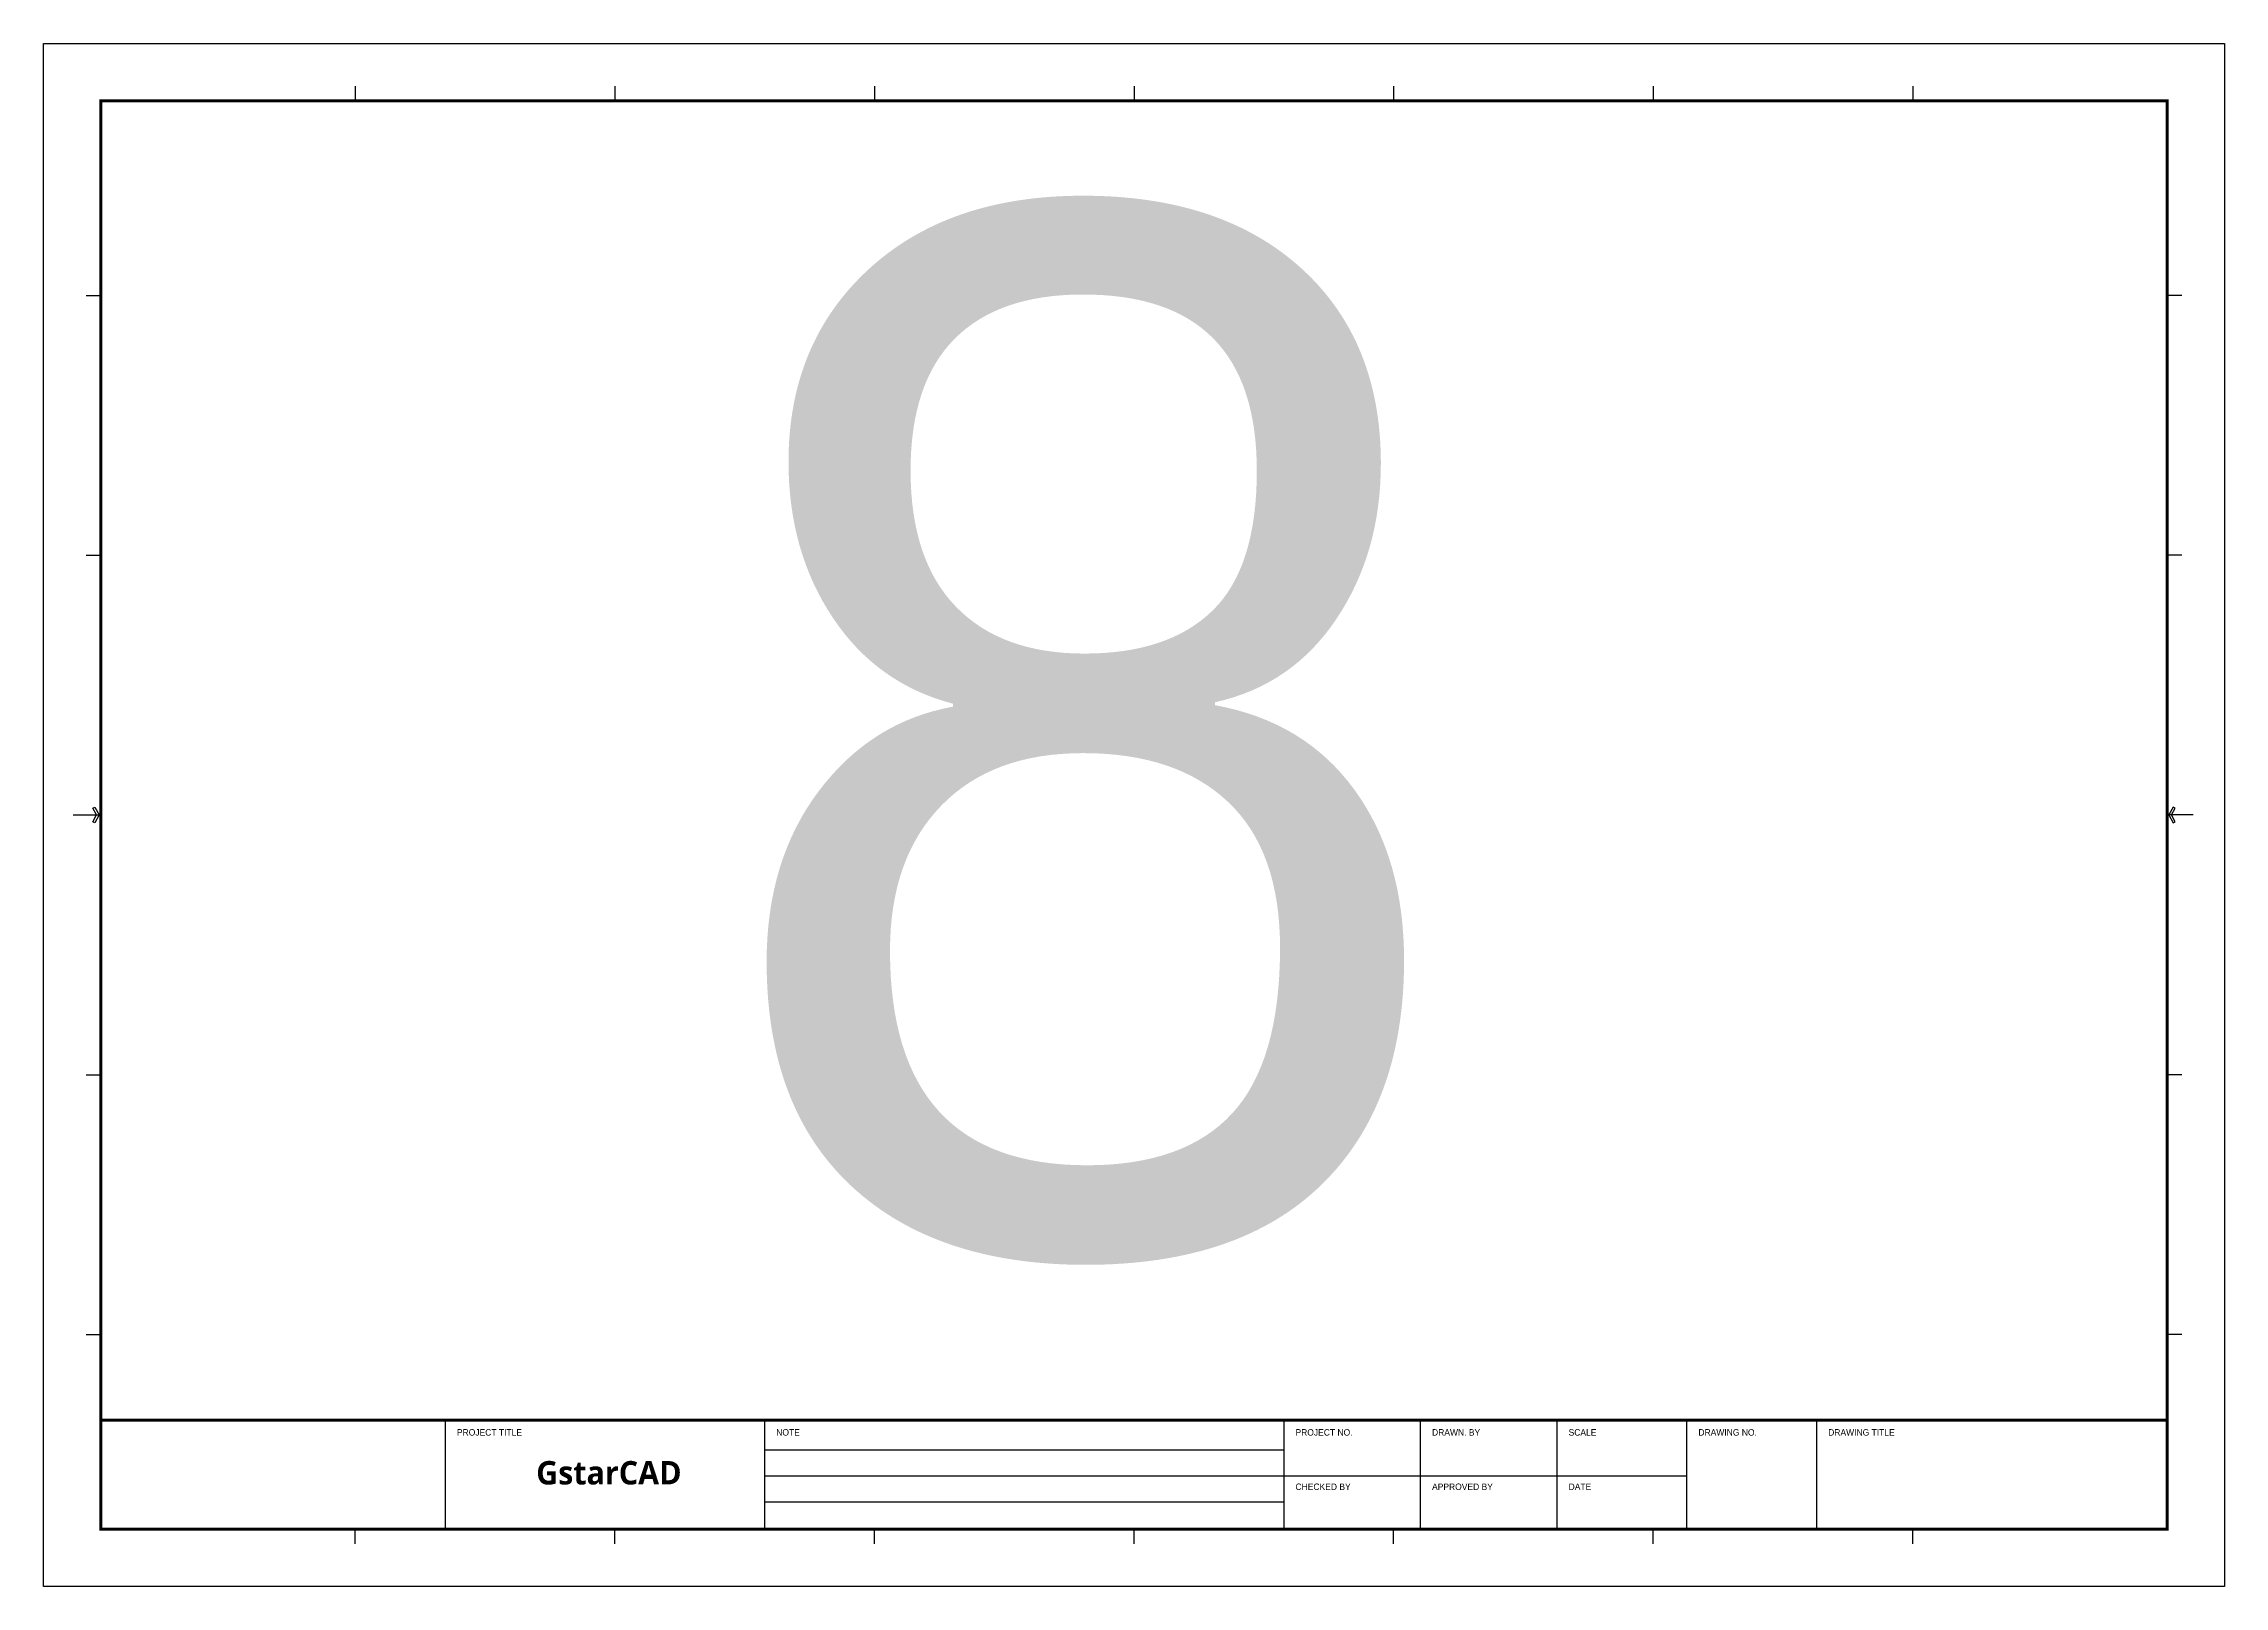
# Model space of a CAD drawing. Header units: millimetres. Extents: x 0 to 253659, y 0 to 59400.
# Drawn here: x 126000 to 168000, y 0 to 29700 of the extents above; entities that cross this region are included whole.
import ezdxf

# ---------------------------------------------------------------- set-up
doc = ezdxf.new("R2010")
doc.units = ezdxf.units.MM
doc.header["$LTSCALE"] = 200
doc.header["$MEASUREMENT"] = 0
doc.layers.get('0').update_dxf_attribs({"linetype": 'CONTINUOUS'})
for name, color, linetype in [('1', 1, 'CONTINUOUS'), ('9', 9, 'CONTINUOUS'), ('A-벽', 7, 'CONTINUOUS'), ('SHEET', 7, 'CONTINUOUS')]:
    doc.layers.add(name, color=color, linetype=linetype)
doc.layers.add('6', color=7, linetype='CONTINUOUS', true_color=0xff99ff)
doc.styles.add('HDH', font='helved', dxfattribs={"bigfont": 'hd'})
doc.styles.get("Standard").update_dxf_attribs({"font": ''})
doc.styles.get('Standard').set_extended_font_data('Gulim')

# ---------------------------------------------------------------- blocks, each defined once
blk = doc.blocks.new('Form')
for p, q in [((6000, 28880), (6000, 28630)), ((11000, 28880), (11000, 28630)), ((16000, 28880), (16000, 28630)), ((21000, 28880), (21000, 28630)), ((26000, 28880), (26000, 28630)), ((31000, 28880), (31000, 28630)), ((36000, 28880), (36000, 28630)), ((820, 24850), (1070, 24850)), ((41180, 24850), (40930, 24850)), ((820, 19850), (1070, 19850)), ((41180, 19850), (40930, 19850)), ((570, 14850), (1070, 14850)), ((41400, 14850), (40930, 14850)), ((820, 9850), (1070, 9850)), ((41180, 9850), (40930, 9850)), ((820, 4850), (1070, 4850)), ((41180, 4850), (40930, 4850)), ((6000, 820), (6000, 1070)), ((11000, 820), (11000, 1070)), ((16000, 820), (16000, 1070)), ((21000, 820), (21000, 1070)), ((26000, 820), (26000, 1070)), ((31000, 820), (31000, 1070)), ((36000, 820), (36000, 1070))]:
    blk.add_line(p, q)
for points in [[(0, 0), (0, 29700), (42000, 29700), (42000, 0)], [(984, 14700), (947, 14721), (1021, 14850), (947, 14979), (984, 15000), (1070, 14850)], [(41016, 14700), (41053, 14721), (40979, 14850), (41053, 14979), (41016, 15000), (40930, 14850)]]:
    blk.add_lwpolyline(points, close=True)
at = {"layer": '6', "color": 3, "const_width": 60}
blk.add_lwpolyline([(1100, 3200), (40900, 3200)], dxfattribs=at)
at = {"layer": 'SHEET', "color": 3}
for p, q in [((7740, 1130), (7740, 3180)), ((13890, 1130), (13890, 3180)), ((23890, 1130), (23890, 3180)), ((26520, 1130), (26520, 3180)), ((29150, 1130), (29150, 3180)), ((31650, 1130), (31650, 3180)), ((34150, 1130), (34150, 3180))]:
    blk.add_line(p, q, dxfattribs=at)
at = {"layer": 'SHEET'}
for p, q in [((13890, 2630), (23890, 2630)), ((13890, 2130), (23890, 2130)), ((23890, 2130), (31650, 2130)), ((13890, 1630), (23890, 1630))]:
    blk.add_line(p, q, dxfattribs=at)
at = {"layer": 'SHEET', "color": 3, "const_width": 60}
blk.add_lwpolyline([(1100, 1100), (1100, 28600), (40900, 28600), (40900, 1100)], close=True, dxfattribs=at)
at = {"layer": '1', "char_height": 125, "attachment_point": 1, "style": 'HDH'}
for s, insert, width in [('\\f굴림|b0|i0|c129|p34;\\C0;PROJECT TITLE', (7960, 3027), 3768.05), ('\\f굴림|b0|i0|c129|p34;\\C0;NOTE', (14110, 3027), 3768.04), ('\\f굴림|b0|i0|c129|p34;\\C0;PROJECT NO.', (24110, 3027), 3768.04), ('\\f굴림|b0|i0|c129|p34;\\C0;DRAWN. BY', (26740, 3027), 3768.04), ('\\f굴림|b0|i0|c129|p34;\\C0;SCALE', (29370, 3027), 3768.04), ('\\f굴림|b0|i0|c129|p34;\\C0;DRAWING NO.', (31870, 3027), 3768.04), ('\\f굴림|b0|i0|c129|p34;\\C0;DRAWING TITLE', (34370, 3027), 3768.04), ('\\f굴림|b0|i0|c129|p34;\\C0;CHECKED BY', (24110, 1980), 3768.04), ('\\f굴림|b0|i0|c129|p34;\\C0;APPROVED BY', (26740, 1980), 3768.04), ('\\f굴림|b0|i0|c129|p34;\\C0;DATE', (29370, 1980), 3768.04)]:
    blk.add_mtext(s, dxfattribs=dict(at, insert=insert, width=width))
at = {"layer": '9', "insert": (9486, 2412), "char_height": 450, "width": 4508.9, "attachment_point": 1}
blk.add_mtext('{\\fMalgun Gothic|b1|i0|c129|p50;GstarCAD}', dxfattribs=at)

msp = doc.modelspace()

# ---------------------------------------------------------------- block references
msp.add_blockref('Form', (126000, 0))

# ---------------------------------------------------------------- texts
at = {"layer": 'A-벽', "insert": (138787.764, 26474.27), "char_height": 20000, "attachment_point": 1}
msp.add_mtext_dynamic_manual_height_columns('8', width=367.11901, gutter_width=12.5, heights=[0], dxfattribs=at)

doc.saveas('drawing.dxf')
